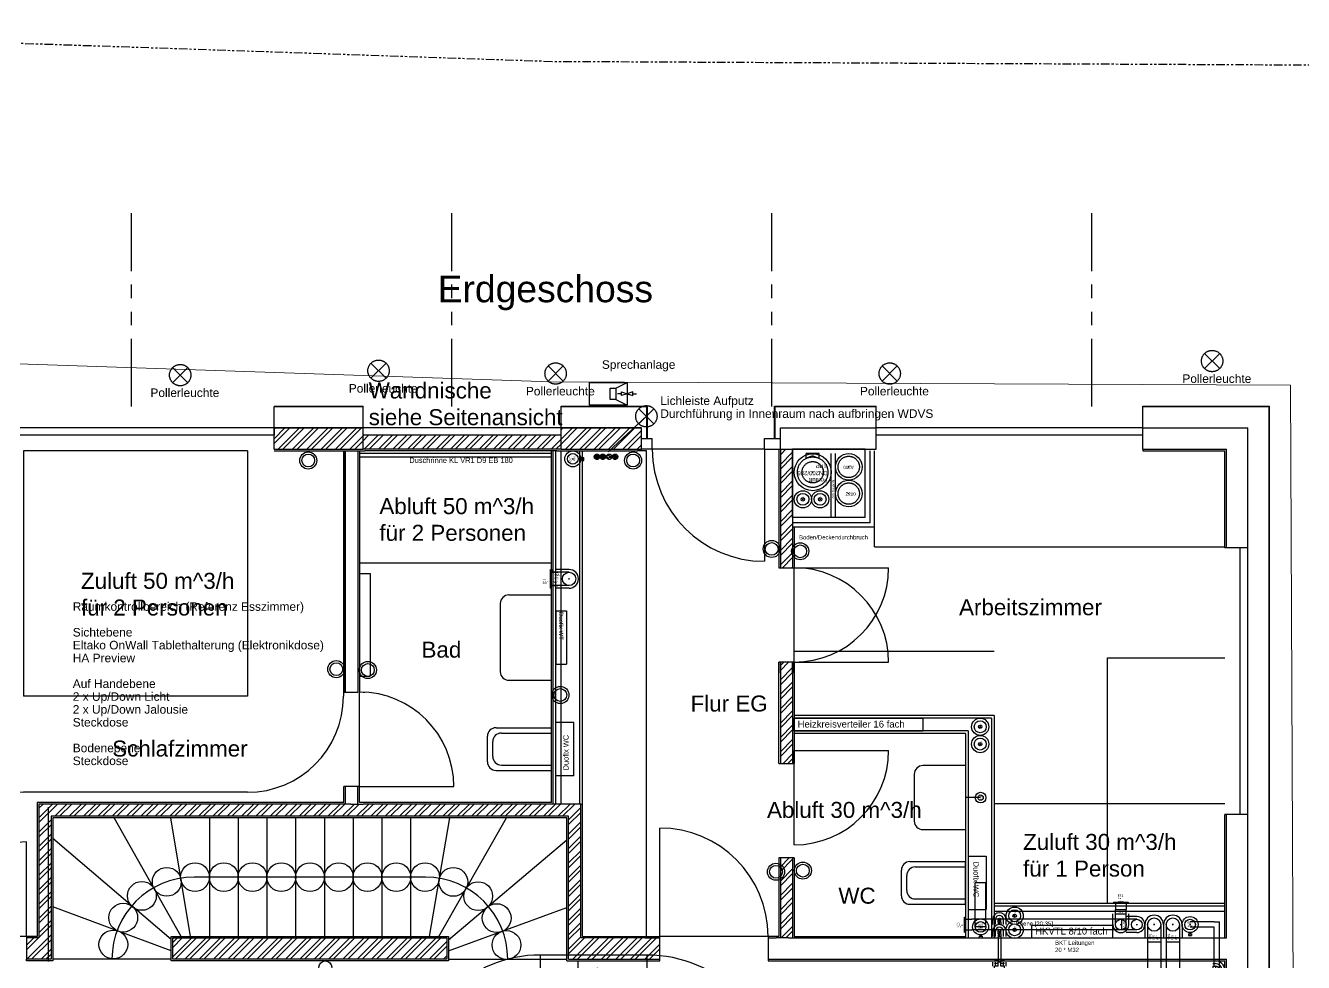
# Model space of a CAD drawing. Extents: x -4429 to 7335, y -4096 to 7109.
# Drawn here: x 155 to 1353, y 450 to 1328 of the extents above; entities that cross this region are included whole.
import ezdxf

# ---------------------------------------------------------------- set-up
doc = ezdxf.new("R2010")
doc.units = 0
doc.header["$LTSCALE"] = 2
for name, pattern in [('_Grundgrenze_', [9, 4, -1, 1, -1, 1, -1]), ('CENTER', [50.8, 31.75, -6.35, 6.35, -6.35]), ('CENTERX2', [101.6, 63.5, -12.7, 12.7, -12.7]), ('PHANTOM', [63.5, 31.75, -6.35, 6.35, -6.35, 6.35, -6.35])]:
    doc.linetypes.add(name, pattern=pattern)
doc.layers.get('0').update_dxf_attribs({"lineweight": 25})
for name, color, linetype, lineweight, plot in [('A-DETL', 3, 'Continuous', 18, False), ('Information ... Verkehrsweg', 2, 'Continuous', 25, False), ('TGA ... Montageraum', 2, 'Continuous', 25, False)]:
    doc.layers.add(name, color=color, linetype=linetype, lineweight=lineweight, plot=plot)
for name, color, linetype, lineweight in [('Hilfslinien', 7, 'Continuous', 25), ('Information', 7, 'Continuous', 25), ('Information ... Bauteil-Längen ... Innenwandlänge', 2, 'Continuous', 25), ('Information ... Fragen', 1, 'Continuous', 25), ('Konstruktionslinien', 4, 'Continuous', 25), ('Rohbau ... Fassdendämmung', 6, 'Continuous', 25), ('Rohbau ... Holhwand ... Hohlwand-Dämmung', 6, 'Continuous', 25), ('TGA ... Dämmung', 6, 'Continuous', 25), ('TGA ... Elektroinstallation', 30, 'PHANTOM', 25), ('TGA ... Elektroinstallation ... Beschreibung', 30, 'Continuous', 25), ('TGA ... Elektroinstallation ... Geräte', 30, 'Continuous', 25), ('TGA ... Elektroinstallation ... Kabel', 30, 'Continuous', 25), ('TGA ... Frischwasser', 5, 'Continuous', 25), ('TGA ... Frischwasser ... Frischwasser kalt', 5, 'Continuous', 25), ('TGA ... Heizung', 7, 'Continuous', 25), ('TGA ... Heizung ... Betonkernaktivierung', 7, 'Continuous', 25), ('TGA ... KWL ... Abluft', 1, 'CENTERX2', 25), ('TGA ... Sanitärobjekte', 4, 'Continuous', 25)]:
    doc.layers.add(name, color=color, linetype=linetype, lineweight=lineweight)
for name, color, linetype, lineweight, true_color in [('Information ... Raumbezeichnung', 20, 'Continuous', 25, 0xff5500), ('Möbilierung ... Möbel', 16, 'Continuous', 25, 0x800000), ('Möbilierung ... Türen', 16, 'Continuous', 25, 0x800000), ('Rohbau ... Außenputz', 200, 'Continuous', 25, 0xaa00ff), ('Rohbau ... Durchbrüche', 6, 'Continuous', 25, 0xf12bff), ('Rohbau ... Fenster', 151, 'Continuous', 25, 0x41c3ff), ('Rohbau ... Holhwand', 136, 'Continuous', 25, 0x008080), ('Rohbau ... Innenputz', 216, 'Continuous', 25, 0x800080), ('Rohbau ... Mauerwerk', 12, 'Continuous', 25, 0xc40000), ('Rohbau ... Treppe', 56, 'Continuous', 25, 0x808000), ('TGA ... Abwasser', 206, 'Continuous', 25, 0x55007f), ('TGA ... KWL', 160, 'Continuous', 25, 0x0055ff), ('TGA ... KWL ... Zuluft', 160, 'CENTER', 25, 0x0055ff)]:
    doc.layers.add(name, color=color, linetype=linetype, lineweight=lineweight, true_color=true_color)
doc.styles.add('textstyle3', font='')
doc.styles.get('textstyle3').set_extended_font_data('Liberation Sans')

# ---------------------------------------------------------------- blocks, each defined once
blk = doc.blocks.new('WC-Schüssel')
for p, q in [((-60, -12), (-60, 12)), ((-52, 20), (0, 20)), ((-47, 15), (0, 15)), ((0, -20), (0, 20)), ((-55, -7), (-55, 7)), ((-52, -20), (0, -20)), ((-47, -15), (0, -15))]:
    blk.add_line(p, q)
for centre, start, end in [((-52, 12), 90, 180), ((-47, 7), 90, 180), ((-47, -7), 180, 270), ((-52, -12), 180, 270)]:
    blk.add_arc(centre, 8, start, end)
blk = doc.blocks.new('Waschbecken 60x48')
for p, q in [((40, 30), (0, 30)), ((0, -30), (0, 30)), ((48, -22), (48, 22)), ((0, -30), (40, -30))]:
    blk.add_line(p, q)
for centre, start, end in [((40, 22), 0, 90), ((40, -22), 270, 0)]:
    blk.add_arc(centre, 8, start, end)
blk = doc.blocks.new('Doppelbett')
at = {"layer": 'Information ... Verkehrsweg'}
for p, q in [((-195, 0), (-195, -230)), ((195, 0), (195, -230)), ((105, -320), (-105, -320))]:
    blk.add_line(p, q, dxfattribs=at)
for centre, start, end in [((-105, -230), 180, 270), ((105, -230), 270, 0)]:
    blk.add_arc(centre, 90, start, end, dxfattribs=at)
at = {"layer": 'Möbilierung ... Möbel'}
for p, q in [((-105, 0), (-105, -230)), ((105, 0), (-105, 0)), ((105, 0), (105, -230)), ((105, -230), (-105, -230))]:
    blk.add_line(p, q, dxfattribs=at)
blk = doc.blocks.new('Tisch')
at = {"layer": 'Information ... Verkehrsweg'}
for p, q in [((0, 220), (0, 340)), ((100, 340), (0, 340)), ((100, 220), (100, 340)), ((-120, 220), (0, 220)), ((-120, 220), (-120, 0)), ((100, 220), (220, 220)), ((220, 0), (220, 220)), ((-120, 0), (0, 0)), ((0, -120), (0, 0)), ((100, 0), (220, 0)), ((100, -120), (100, 0)), ((0, -120), (100, -120))]:
    blk.add_line(p, q, dxfattribs=at)
for centre, start, end in [((0, 220), 90, 180), ((100, 220), 0, 90), ((0, 0), 180, 270), ((100, 0), 270, 0)]:
    blk.add_arc(centre, 120, start, end, dxfattribs=at)
at = {"layer": 'Möbilierung ... Möbel'}
for p, q in [((0, 220), (100, 220)), ((0, 0), (0, 220)), ((100, 220), (100, 0)), ((100, 0), (0, 0))]:
    blk.add_line(p, q, dxfattribs=at)
blk = doc.blocks.new('Grundstücksgrenzen')
at = {"layer": 'A-DETL', "linetype": '_Grundgrenze_', "lineweight": 25}
for p, q in [((1979.6, 2394.6), (991.1, 2331.9)), ((991.1, 2331.9), (0, 2298.2))]:
    blk.add_line(p, q, dxfattribs=at)
at = {"layer": 'A-DETL'}
for p, q in [((1702.1, 2076.4), (1010.1, 2032.5)), ((1702.1, 2076.4), (1804.1, 680)), ((1001.3, 2032), (300, 2008.2)), ((1001.3, 2032), (1010.1, 2032.5))]:
    blk.add_line(p, q, dxfattribs=at)
blk = doc.blocks.new('Wendeltreppe final')
at = {"layer": 'Rohbau ... Treppe'}
for p, q in [((-12.1, 21.5), (-74.8, 132.5)), ((-3.5, 21.5), (-21.8, 132.5)), ((14.4, 132.5), (14.4, 21.5)), ((41.3, 132.5), (41.3, 21.5)), ((68.3, 132.5), (68.3, 21.5)), ((95.2, 132.5), (95.2, 21.5)), ((122.2, 132.5), (122.2, 21.5)), ((149.1, 132.5), (149.1, 21.5)), ((176.1, 132.5), (176.1, 21.5)), ((203, 132.5), (203, 21.5)), ((220.7, 21.5), (239.6, 132.5)), ((229.3, 21.5), (292.8, 132.5)), ((-21.5, 18.4), (-132.5, 113.1)), ((238.5, 18.1), (349.5, 111.8)), ((217, 77), (0, 77)), ((-21.5, 8), (-132.5, 49.3)), ((238.5, 7.9), (349.5, 48.4)), ((-21.5, 0), (-132.5, 0)), ((238.5, 0), (349.5, 0))]:
    blk.add_line(p, q, dxfattribs=at)
for centre in [(-25.6, 72.6), (0.9, 77), (27.9, 77), (54.8, 77), (81.8, 77), (108.7, 77), (135.7, 77), (162.6, 77), (189.6, 77), (216.5, 77), (243, 72.5), (-48.9, 59.4), (266.3, 59.2), (-66.4, 39), (283.6, 38.6), (-75.7, 13.9), (292.8, 13.4)]:
    blk.add_circle(centre, 13.5, dxfattribs=at)
for centre, start, end in [((0, 0), 90, 180), ((217, 0), 0, 90)]:
    blk.add_arc(centre, 77, start, end, dxfattribs=at)
blk = doc.blocks.new('Schmutzwasser DN100')
at = {"layer": 'Konstruktionslinien'}
for p, q in [((-0.5, 0), (0.5, 0)), ((0, -0.5), (0, 0.5))]:
    blk.add_line(p, q, dxfattribs=at)
at = {"layer": 'TGA ... Abwasser'}
blk.add_circle((0, 0), 5, dxfattribs=at)
at = {"layer": 'TGA ... Montageraum'}
for p, q in [((1.4, 10.3), (-1.4, 10.3)), ((-1.4, 8.5), (-1.4, 10.3)), ((1.4, 8.5), (-1.4, 8.5)), ((-0.5, 7.5), (-0.5, 8.5)), ((0.5, 8.5), (-0.5, 8.5)), ((0.5, 7.5), (-0.5, 7.5)), ((0.5, 7.5), (0.5, 8.5)), ((1.4, 8.5), (1.4, 10.3))]:
    blk.add_line(p, q, dxfattribs=at)
blk.add_circle((0, 0), 7.5, dxfattribs=at)
at = {"layer": 'TGA ... Abwasser', "insert": (-2.3, 2.4), "char_height": 5, "attachment_point": 1, "style": 'textstyle3'}
blk.add_mtext('\\H2;SW\\P100', dxfattribs=at)
blk = doc.blocks.new('KWL-Fortluft')
at = {"layer": 'Konstruktionslinien'}
for p, q in [((-0.5, 17.5), (0.5, 17.5)), ((0, 18), (0, 17))]:
    blk.add_line(p, q, dxfattribs=at)
at = {"layer": 'TGA ... KWL ... Abluft'}
for p, q in [((-0.8, 2.5), (-6, 4.3)), ((-6, 4.3), (-6, 0)), ((-6, 0), (6, 0)), ((-0.8, 2.5), (0.8, 2.5)), ((0.8, 2.5), (6, 4.3)), ((6, 4.3), (6, 0))]:
    blk.add_line(p, q, dxfattribs=at)
for radius in [14.3, 10]:
    blk.add_circle((0, 17.5), radius, dxfattribs=at)
at = {"layer": 'TGA ... Montageraum'}
blk.add_circle((0, 17.5), 17.3, dxfattribs=at)
at = {"layer": 'TGA ... KWL ... Abluft', "insert": (-14, 27), "char_height": 7.5, "attachment_point": 1, "style": 'textstyle3'}
blk.add_mtext('\\H4;Fortluft\\PDN200/286\\PEPP', dxfattribs=at)
blk = doc.blocks.new('Duofix WC Element')
at = {"layer": 'TGA ... Sanitärobjekte'}
for p, q in [((-25, 17), (25, 17)), ((-25, 0), (-25, 17)), ((25, 0), (25, 17)), ((-25, 0), (25, 0))]:
    blk.add_line(p, q, dxfattribs=at)
at = {"layer": 'TGA ... Sanitärobjekte', "insert": (-20, 10), "char_height": 7.5, "attachment_point": 1, "style": 'textstyle3'}
blk.add_mtext('\\H5;Duofix WC', dxfattribs=at)
blk = doc.blocks.new('Tür-88.5')
at = {"layer": 'Möbilierung ... Türen'}
for p, q in [((10, 0), (98.5, 0)), ((10, 0), (10, -88.5)), ((98.5, 0), (98.5, -88.5))]:
    blk.add_line(p, q, dxfattribs=at)
for centre, start, end in [((10, 0), 270, 0), ((98.5, 0), 180, 270)]:
    blk.add_arc(centre, 88.5, start, end, dxfattribs=at)
at = {"layer": 'Rohbau ... Innenputz'}
for p, q in [((0, 14.5), (10, 14.5)), ((10, 13), (10, 14.5)), ((108.5, 14.5), (98.5, 14.5)), ((98.5, 14.5), (98.5, 13)), ((0, 0), (10, 0)), ((10, 0), (10, 1.5)), ((98.5, 1.5), (98.5, 0)), ((108.5, 0), (98.5, 0))]:
    blk.add_line(p, q, dxfattribs=at)
at = {"layer": 'Rohbau ... Mauerwerk'}
for p, q in [((0, 13), (10, 13)), ((10, 1.5), (10, 13)), ((98.5, 13), (98.5, 1.5)), ((108.5, 13), (98.5, 13)), ((0, 1.5), (10, 1.5)), ((108.5, 1.5), (98.5, 1.5))]:
    blk.add_line(p, q, dxfattribs=at)
blk = doc.blocks.new('Duofix Waschtisch Element')
at = {"layer": 'TGA ... Sanitärobjekte'}
for p, q in [((-25, 10), (25, 10)), ((-25, 0), (-25, 10)), ((-25, 0), (25, 0)), ((25, 0), (25, 10))]:
    blk.add_line(p, q, dxfattribs=at)
at = {"layer": 'TGA ... Sanitärobjekte', "insert": (-24, 7), "char_height": 7.5, "attachment_point": 1, "style": 'textstyle3'}
blk.add_mtext('\\H4;Duofix WT', dxfattribs=at)
blk = doc.blocks.new('Waschbecken 80x48')
for p, q in [((-48, 72), (-48, 8)), ((-40, 80), (0, 80)), ((0, 0), (0, 80)), ((-40, 0), (0, 0))]:
    blk.add_line(p, q)
for centre, start, end in [((-40, 72), 90, 180), ((-40, 8), 180, 270)]:
    blk.add_arc(centre, 8, start, end)
blk = doc.blocks.new('Heizung - Verteiler 16 fach')
at = {"layer": 'TGA ... Heizung'}
for p, q in [((0, 12), (121, 12)), ((0, 0), (0, 12)), ((121, 0), (121, 12)), ((0, 0), (121, 0))]:
    blk.add_line(p, q, dxfattribs=at)
at = {"layer": 'TGA ... Heizung', "insert": (3.2, 9.6), "char_height": 12, "attachment_point": 1, "style": 'textstyle3'}
blk.add_mtext('\\H6.4;Heizkreisverteiler 16 fach', dxfattribs=at)
blk = doc.blocks.new('KWL-Tellerventil 100')
at = {"layer": 'TGA ... KWL'}
for p, q in [((-1, 0), (-1, 14)), ((-1, 14), (0, 14)), ((0, 14), (0, 12)), ((0, 12), (6, 12)), ((0, 2), (0, 12)), ((-1, 0), (0, 0)), ((0, 2), (6, 2)), ((0, 0), (0, 2))]:
    blk.add_line(p, q, dxfattribs=at)
blk.add_arc((8.7, 7), 10, 150, 210, dxfattribs=at)
at = {"layer": 'TGA ... KWL', "insert": (-8.4, 8.8), "char_height": 1, "attachment_point": 1, "style": 'textstyle3'}
blk.add_mtext('KWL\\PDurchlass\\PDN100', dxfattribs=at)
blk = doc.blocks.new('Frischwasser-Bogen 90 Projektion')
at = {"layer": 'Konstruktionslinien'}
for p in [(0, 6.2), (4.9, 6.2)]:
    blk.add_line(p, (2.3, 6.2), dxfattribs=at)
at = {"layer": 'TGA ... Dämmung'}
for p, q in [((0, 10), (4.9, 10)), ((0, 2.5), (4.9, 2.5))]:
    blk.add_line(p, q, dxfattribs=at)
blk.add_arc((4.9, 6.2), 3.75, 270, 90, dxfattribs=at)
at = {"layer": 'TGA ... Frischwasser'}
for p, q in [((0, 5), (0, 7.5)), ((2.3, 7.5), (0, 7.5)), ((2.3, 5), (0, 5)), ((2.3, 7.5), (4.9, 7.5)), ((2.3, 5), (2.3, 7.5)), ((2.3, 5), (4.9, 5))]:
    blk.add_line(p, q, dxfattribs=at)
blk.add_circle((4.9, 6.2), 1.25, dxfattribs=at)
at = {"layer": 'TGA ... Montageraum'}
for p, q in [((0, 12.5), (4.9, 12.5)), ((0, 0), (4.9, 0))]:
    blk.add_line(p, q, dxfattribs=at)
blk.add_arc((4.9, 6.2), 6.25, 270, 90, dxfattribs=at)
at = {"layer": 'TGA ... Frischwasser', "insert": (6.5, 6.9), "char_height": 2, "attachment_point": 1, "style": 'textstyle3'}
blk.add_mtext('\\H0.6;FW\\P90%%d', dxfattribs=at)
blk = doc.blocks.new('KWL-Bogen-90-100-Projektion')
at = {"layer": 'Konstruktionslinien'}
for p, q in [((13.5, 5), (14.5, 5)), ((14, 4.5), (14, 5.5))]:
    blk.add_line(p, q, dxfattribs=at)
at = {"layer": 'TGA ... KWL'}
for p, q in [((0, 0), (0, 10)), ((4, 10), (0, 10)), ((4, 0), (0, 0)), ((4, 0), (4, 10)), ((14, 10), (4, 10)), ((14, 0), (4, 0))]:
    blk.add_line(p, q, dxfattribs=at)
blk.add_circle((14, 5), 5, dxfattribs=at)
at = {"layer": 'TGA ... Montageraum'}
for p, q in [((14, 12.5), (4, 12.5)), ((14, -2.5), (4, -2.5))]:
    blk.add_line(p, q, dxfattribs=at)
blk.add_arc((14, 5), 7.5, 270, 90, dxfattribs=at)
at = {"layer": 'TGA ... KWL', "insert": (1, 7), "char_height": 1, "attachment_point": 1, "style": 'textstyle3'}
blk.add_mtext('KWL\\P100\\P90%%d', dxfattribs=at)
blk = doc.blocks.new('Frischwasser-T-Stück')
at = {"layer": 'TGA ... Dämmung'}
for p, q in [((-2.6, 9.4), (-2.6, 0)), ((2.4, 8.5), (6.1, 8.5)), ((2.4, 1), (6.1, 1)), ((4.8, 0), (4.8, 3.5)), ((4.8, 6), (4.8, 9.4))]:
    blk.add_line(p, q, dxfattribs=at)
at = {"layer": 'TGA ... Frischwasser'}
for p, q in [((-0.1, 9.4), (2.4, 9.4)), ((-0.1, 9.4), (-0.1, 0)), ((-0.1, 0), (2.4, 0)), ((2.4, 6), (2.4, 9.4)), ((2.4, 6), (6.1, 6)), ((2.4, 0), (2.4, 3.5)), ((2.4, 3.5), (6.1, 3.5)), ((6.1, 3.5), (6.1, 6))]:
    blk.add_line(p, q, dxfattribs=at)
at = {"layer": 'TGA ... Montageraum'}
for p, q in [((-5.2, 9.4), (-5.2, 0)), ((2.4, 11), (6.1, 11)), ((7.3, 0), (7.3, 3.5)), ((7.3, 6), (7.3, 9.4)), ((2.4, -1.5), (6.1, -1.5))]:
    blk.add_line(p, q, dxfattribs=at)
blk = doc.blocks.new('Frischwasser-Bogen 90')
at = {"layer": 'TGA ... Dämmung'}
for p, q in [((-2.5, 0), (-2.5, 2.5)), ((3.7, 8.8), (6.2, 8.8)), ((3.7, 1.3), (6.2, 1.3)), ((5, 0), (5, 2.5))]:
    blk.add_line(p, q, dxfattribs=at)
blk.add_arc((3.8, 2.5), 6.29, 90.7558, 180.7558, dxfattribs=at)
at = {"layer": 'TGA ... Frischwasser'}
for p, q in [((0, 0), (0, 2.5)), ((0, 2.5), (2.5, 2.5)), ((0, 0), (2.5, 0)), ((2.5, 0), (2.5, 2.5)), ((3.7, 6.3), (6.2, 6.3)), ((3.7, 3.8), (3.7, 6.3)), ((3.7, 3.8), (6.2, 3.8)), ((6.2, 6.3), (6.2, 3.8))]:
    blk.add_line(p, q, dxfattribs=at)
for radius, start, end in [(3.79, 90.7558, 180.7558), (1.3, 91.9981, 181.9981)]:
    blk.add_arc((3.8, 2.5), radius, start, end, dxfattribs=at)
at = {"layer": 'TGA ... Montageraum'}
for p, q in [((-5, 0), (-5, 2.5)), ((3.7, 11.3), (6.2, 11.3)), ((7.5, 0), (7.5, 2.5)), ((3.7, -1.2), (6.2, -1.2))]:
    blk.add_line(p, q, dxfattribs=at)
blk.add_arc((3.8, 2.5), 8.79, 90.7558, 180.7558, dxfattribs=at)
blk = doc.blocks.new('KWL-Bogen-90-125-Projektion')
at = {"layer": 'Konstruktionslinien'}
for p, q in [((16, 6.25), (17, 6.25)), ((16.5, 5.75), (16.5, 6.75))]:
    blk.add_line(p, q, dxfattribs=at)
at = {"layer": 'TGA ... KWL'}
for p, q in [((0, 0), (0, 12.5)), ((4, 12.5), (0, 12.5)), ((4, 0), (4, 12.5)), ((16.5, 12.5), (4, 12.5)), ((4, 0), (0, 0)), ((16.5, 0), (4, 0))]:
    blk.add_line(p, q, dxfattribs=at)
blk.add_circle((16.5, 6.25), 6.25, dxfattribs=at)
at = {"layer": 'TGA ... Montageraum'}
for p, q in [((16.5, 15), (4, 15)), ((16.5, -2.5), (4, -2.5))]:
    blk.add_line(p, q, dxfattribs=at)
blk.add_arc((16.5, 6.25), 8.75, 270, 90, dxfattribs=at)
at = {"layer": 'TGA ... KWL', "insert": (2, 11), "char_height": 2, "attachment_point": 1, "style": 'textstyle3'}
blk.add_mtext('KWL\\P125\\P90%%d', dxfattribs=at)
blk = doc.blocks.new('KWL-Tellerventil 125')
at = {"layer": 'TGA ... KWL'}
for p, q in [((-1, 0), (-1, 17.5)), ((-1, 17.5), (0, 17.5)), ((0, 17.5), (0, 15)), ((0, 15), (6, 15)), ((0, 2.5), (0, 15)), ((-1, 0), (0, 0)), ((0, 2.5), (6, 2.5)), ((0, 0), (0, 2.5))]:
    blk.add_line(p, q, dxfattribs=at)
blk.add_ellipse((8.7, 8.8), major_axis=(0, 12.5), ratio=0.8, start_param=1.047198, end_param=2.094395, dxfattribs=at)
at = {"layer": 'TGA ... KWL', "insert": (-8.4, 8.8), "char_height": 1, "attachment_point": 1, "style": 'textstyle3'}
blk.add_mtext('KWL\\PDurchlass\\PDN100', dxfattribs=at)
blk = doc.blocks.new('Heizung - Verteiler 10 fach')
at = {"layer": 'TGA ... Heizung'}
for p, q in [((0, 12), (76, 12)), ((0, 0), (0, 12)), ((76, 0), (76, 12)), ((0, 0), (76, 0))]:
    blk.add_line(p, q, dxfattribs=at)
at = {"layer": 'TGA ... Heizung', "insert": (3.2, 9.6), "char_height": 12, "attachment_point": 1, "style": 'textstyle3'}
blk.add_mtext('\\H6.4;HKVTL 8/10 fach', dxfattribs=at)
blk = doc.blocks.new('Heizung - Rücklauf')
at = {"layer": 'Konstruktionslinien'}
for p, q in [((-0.5, 0), (0.5, 0)), ((0, -0.5), (0, 0.5))]:
    blk.add_line(p, q, dxfattribs=at)
at = {"layer": 'TGA ... Dämmung'}
blk.add_circle((0, 0), 5.6, dxfattribs=at)
at = {"layer": 'TGA ... Heizung'}
blk.add_circle((0, 0), 1.6, dxfattribs=at)
at = {"layer": 'TGA ... Montageraum'}
blk.add_circle((0, 0), 8.1, dxfattribs=at)
at = {"layer": 'TGA ... Heizung', "insert": (-0.4, 3.2), "char_height": 2, "attachment_point": 1, "style": 'textstyle3'}
blk.add_mtext('\\H1.067;RL', dxfattribs=at)
blk = doc.blocks.new('Heizung - Vorlauf')
at = {"layer": 'Konstruktionslinien'}
for p, q in [((-0.5, 0), (0.5, 0)), ((0, -0.5), (0, 0.5))]:
    blk.add_line(p, q, dxfattribs=at)
at = {"layer": 'TGA ... Dämmung'}
blk.add_circle((0, 0), 5.6, dxfattribs=at)
at = {"layer": 'TGA ... Heizung'}
blk.add_circle((0, 0), 1.6, dxfattribs=at)
at = {"layer": 'TGA ... Montageraum'}
blk.add_circle((0, 0), 8.1, dxfattribs=at)
at = {"layer": 'TGA ... Heizung', "insert": (-0.4, 3.2), "char_height": 2, "attachment_point": 1, "style": 'textstyle3'}
blk.add_mtext('\\H1.06667;VL', dxfattribs=at)
blk = doc.blocks.new('KWL-Abluft 200')
at = {"layer": 'Konstruktionslinien'}
for p, q in [((-0.5, 0), (0.5, 0)), ((0, 0.5), (0, -0.5))]:
    blk.add_line(p, q, dxfattribs=at)
at = {"layer": 'TGA ... KWL ... Abluft'}
blk.add_circle((0, 0), 10, dxfattribs=at)
at = {"layer": 'TGA ... Montageraum'}
blk.add_circle((0, 0), 12.5, dxfattribs=at)
at = {"layer": 'TGA ... KWL ... Abluft', "insert": (-4.7, 2), "char_height": 5, "attachment_point": 1, "style": 'textstyle3'}
blk.add_mtext('\\H3;A200', dxfattribs=at)
blk = doc.blocks.new('KWL-Zuluft-200')
at = {"layer": 'Konstruktionslinien'}
for p, q in [((-0.5, 0), (0.5, 0)), ((0, -0.5), (0, 0.5))]:
    blk.add_line(p, q, dxfattribs=at)
at = {"layer": 'TGA ... KWL ... Zuluft'}
blk.add_circle((0, 0), 10, dxfattribs=at)
at = {"layer": 'TGA ... Montageraum'}
blk.add_circle((0, 0), 12.5, dxfattribs=at)
at = {"layer": 'TGA ... KWL ... Zuluft', "insert": (-3, 1), "char_height": 5, "attachment_point": 1, "style": 'textstyle3'}
blk.add_mtext('\\H3;Z200', dxfattribs=at)
blk = doc.blocks.new('Schmutzwasser DN50')
at = {"layer": 'TGA ... Abwasser'}
blk.add_circle((0, 0), 2.5, dxfattribs=at)
at = {"layer": 'TGA ... Montageraum'}
blk.add_circle((0, 0), 5, dxfattribs=at)
at = {"layer": 'TGA ... Abwasser', "insert": (-1.5, 1.9), "char_height": 5, "attachment_point": 1, "style": 'textstyle3'}
blk.add_mtext('\\H1.5;SW\\P50', dxfattribs=at)
blk = doc.blocks.new('EL-Steckdose-1fach')
at = {"layer": 'TGA ... Elektroinstallation ... Geräte', "flags": 128}
for points in [[(10.6, -14.2), (10.6, -3.5)], [(3.5, -14.2), (17.7, -14.2)], [(14.2, -17.7), (24.8, -14.2)]]:
    blk.add_lwpolyline(points, dxfattribs=at)
blk.add_lwpolyline([(3.5, -21.4, -1.015053), (17.7, -21.4)], format="xyb", dxfattribs=at)
at = {"layer": 'TGA ... Elektroinstallation ... Geräte', "insert": (25.5, -10.1), "char_height": 8, "attachment_point": 1, "line_spacing_factor": 0.903614, "style": 'textstyle3'}
blk.add_mtext('1', dxfattribs=at)
blk = doc.blocks.new('EL-Licht')
at = {"layer": 'TGA ... Elektroinstallation'}
for p, q in [((7.1, -7.1), (-7.1, 7.1)), ((-7.1, -7.1), (7.1, 7.1))]:
    blk.add_line(p, q, dxfattribs=at)
blk.add_circle((0, 0), 10, dxfattribs=at)
blk = doc.blocks.new('EL-Sprechanlage')
at = {"layer": 'TGA ... Elektroinstallation ... Geräte'}
for p, q in [((0, 21.3), (35.2, 21.3)), ((0, 0), (0, 21.3)), ((19.4, 15.9), (24.6, 15.9)), ((19.4, 5.3), (19.4, 15.9)), ((24.6, 15.9), (24.6, 5.3)), ((35.2, 21.3), (35.2, 0)), ((35.2, 0), (0, 0)), ((24.6, 5.3), (19.4, 5.3))]:
    blk.add_line(p, q, dxfattribs=at)
at = {"layer": 'TGA ... Elektroinstallation ... Geräte', "flags": 128}
for points in [[(24.6, 15.9), (35.2, 21.3)], [(29.9, 12.4), (35.2, 10.6), (29.9, 8.9), (29.9, 12.4)], [(40.5, 12.4), (35.2, 10.6), (40.5, 8.9), (40.5, 12.4)], [(24.6, 5.3), (35.2, 0)], [(29.9, 10.6), (26.4, 10.6)], [(40.5, 10.6), (44, 10.6)]]:
    blk.add_lwpolyline(points, dxfattribs=at)
blk = doc.blocks.new('EL-Taster')
at = {"layer": 'TGA ... Elektroinstallation ... Geräte'}
for radius in [8, 6]:
    blk.add_circle((0, 0), radius, dxfattribs=at)
blk = doc.blocks.new('EL-Licht-Poller')
at = {"layer": 'TGA ... Elektroinstallation ... Geräte'}
blk.add_blockref('EL-Licht', (0, 0), dxfattribs=at)
at = {"layer": 'TGA ... Elektroinstallation ... Beschreibung', "insert": (-27.9, -12.5), "char_height": 8, "attachment_point": 1, "line_spacing_factor": 0.903614, "style": 'textstyle3'}
blk.add_mtext('Pollerleuchte', dxfattribs=at)

msp = doc.modelspace()

# ---------------------------------------------------------------- hatches: boundary and pattern name
at = {"layer": 'Rohbau ... Mauerwerk', "transparency": 33554687}
h = msp.add_hatch(dxfattribs=at)
h.set_pattern_fill('ANSI32', color=256, style=0, pattern_type=0)
h.paths.add_polyline_path([(388, 930.5), (388, 950.5), (471.5, 950.5), (471.5, 930.5), (460, 930.5)], flags=0)
h = msp.add_hatch(dxfattribs=at)
h.set_pattern_fill('ANSI32', color=256, style=0, pattern_type=0)
h.paths.add_polyline_path([(657, 930.5), (657, 950.5), (732.5, 950.5), (732.5, 930.5)], flags=0)
h = msp.add_hatch(dxfattribs=at)
h.set_pattern_fill('ANSI32', color=256, style=0, pattern_type=0)
h.paths.add_polyline_path([(657, 930.5), (471.5, 930.5), (471.5, 943.6), (657, 943.6)], flags=0)
h = msp.add_hatch(dxfattribs=at)
h.set_pattern_fill('ANSI32', color=256, style=0, pattern_type=0)
h.paths.add_polyline_path([(874, 930.5), (862.5, 930.5), (862.5, 819.5), (874, 819.5)], flags=0)
h = msp.add_hatch(dxfattribs=at)
h.set_pattern_fill('ANSI32', color=256, style=0, pattern_type=0)
h.paths.add_polyline_path([(862.5, 636), (874, 636), (874, 731), (862.5, 731)], flags=0)
h = msp.add_hatch(dxfattribs=at)
h.set_pattern_fill('ANSI32', color=256, style=0, pattern_type=0)
h.paths.add_polyline_path([(749.5, 452.5), (749.5, 472.5), (735.5, 472.5), (675.5, 472.5), (675.5, 598), (471.5, 598), (460, 598), (167.5, 598), (167.5, 472.5), (156, 472.5), (156, 452.5), (179, 452.5), (179, 586.5), (664, 586.5), (664, 452.5), (675.5, 452.5)], flags=0)
h = msp.add_hatch(dxfattribs=at)
h.set_pattern_fill('ANSI32', color=256, style=0, pattern_type=0)
h.paths.add_polyline_path([(874, 547.5), (862.5, 547.5), (862.5, 472.5), (874, 472.5)], flags=0)
h = msp.add_hatch(dxfattribs=at)
h.set_pattern_fill('ANSI32', color=256, style=0, pattern_type=0)
h.paths.add_polyline_path([(550, 472.5), (550, 452.5), (293, 452.5), (293, 472.5)], flags=0)

# ---------------------------------------------------------------- linework, layer by layer
at = {"layer": 'Information ... Bauteil-Längen ... Innenwandlänge'}
msp.add_line((176.2, 595), (176.2, 450.5), dxfattribs=at)
at = {"layer": 'Möbilierung ... Möbel'}
for p, q in [((737, 929), (728.5, 929)), ((737, 474), (737, 929)), ((950.8, 839), (950.8, 857.5)), ((950.8, 839), (1279, 839)), ((468, 814), (478, 814)), ((478, 814), (478, 718)), ((1063, 741), (875.5, 741)), ((1169, 505), (1169, 735)), ((1169, 735), (1279, 735)), ((468, 718), (478, 718))]:
    msp.add_line(p, q, dxfattribs=at)
at = {"layer": 'Möbilierung ... Türen'}
for p, q in [((732.5, 940.5), (742.5, 940.5)), ((742.5, 930.5), (742.5, 940.5)), ((847.5, 930.5), (847.5, 940.5)), ((847.5, 940.5), (862.5, 940.5)), ((742.5, 930.5), (732.5, 930.5)), ((847.5, 930.5), (742.5, 930.5)), ((847.5, 930.5), (862.5, 930.5)), ((847.5, 930.5), (847.5, 825.5)), ((468, 614.5), (468, 703)), ((875.5, 559.7), (875.5, 648.2)), ((875.5, 648.2), (964, 648.2)), ((468, 614.5), (556.5, 614.5)), ((749.5, 474), (749.5, 575.5)), ((156, 474), (156, 562.5)), ((156, 474), (67.5, 474)), ((851, 474), (749.5, 474))]:
    msp.add_line(p, q, dxfattribs=at)
for centre, radius, start, end in [((847.5, 930.5), 105, 180, 270), ((468, 614.5), 88.5, 0, 90), ((875.5, 648.2), 88.5, 270, 0), ((749.5, 474), 101.5, 0, 90), ((156, 474), 88.5, 90, 180)]:
    msp.add_arc(centre, radius, start, end, dxfattribs=at)
at = {"layer": 'Rohbau ... Außenputz'}
for p, q in [((388, 971), (471.5, 971)), ((471.5, 970.5), (471.5, 971)), ((657, 971), (738, 971)), ((657, 970.5), (657, 971)), ((738, 940.5), (738, 971)), ((857, 971), (952.2, 971)), ((857, 940.5), (857, 971)), ((952.2, 970.5), (952.2, 971)), ((1202.2, 971), (1321, 971)), ((1202.2, 970.5), (1202.2, 971)), ((1321, -46), (1321, 971))]:
    msp.add_line(p, q, dxfattribs=at)
at = {"layer": 'Rohbau ... Durchbrüche'}
for p, q in [((874, 866.5), (874, 930.5)), ((942, 930.5), (874, 930.5)), ((942, 866.5), (942, 930.5)), ((941.7, 866.5), (875.5, 866.5))]:
    msp.add_line(p, q, dxfattribs=at)
at = {"layer": 'Rohbau ... Fassdendämmung'}
for p, q in [((388, 970.5), (471.5, 970.5)), ((388, 950.5), (388, 970.5)), ((471.5, 950.5), (471.5, 970.5)), ((657, 970.5), (737.5, 970.5)), ((657, 950.5), (657, 970.5)), ((733.5, 970.5), (733.5, 970.5)), ((737.5, 940.5), (737.5, 970.5)), ((857, 950.5), (857, 970.5)), ((857.5, 970.5), (952.2, 970.5)), ((857.5, 940.5), (857.5, 970.5)), ((952.2, 950.5), (952.2, 970.5)), ((1202.2, 970.5), (1320.5, 970.5)), ((1202.2, 950.5), (1202.2, 970.5)), ((1320.5, -45.5), (1320.5, 970.5)), ((471.5, 950.5), (388, 950.5)), ((732.5, 950.5), (657, 950.5)), ((1300.5, 838.2), (1300.5, 950.5)), ((1300.5, -25.5), (1300.5, 838.2))]:
    msp.add_line(p, q, dxfattribs=at)
at = {"layer": 'Rohbau ... Fenster'}
for p, q in [((388, 950.5), (138, 950.5)), ((388, 950.5), (388, 943.6)), ((657, 950.5), (471.5, 950.5)), ((1202.2, 950.5), (952.2, 950.5)), ((388, 943.6), (138, 943.6)), ((657, 943.6), (471.5, 943.6)), ((1202.2, 943.6), (952.2, 943.6)), ((1293.6, 588.2), (1293.6, 838.2)), ((1300.5, 588.2), (1300.5, 838.2))]:
    msp.add_line(p, q, dxfattribs=at)
at = {"layer": 'Rohbau ... Holhwand'}
for p, q in [((649.5, 598), (649.5, 929)), ((652, 598), (652, 929)), ((674.5, 598), (674.5, 929)), ((677, 598), (677, 929)), ((946.8, 861.5), (946.8, 929)), ((950.8, 857.5), (950.8, 929)), ((946.8, 861.5), (874, 861.5)), ((950.8, 857.5), (874, 857.5)), ((1063, 681), (875.5, 681)), ((1060.5, 678.5), (875.5, 678.5)), ((1060.5, 678.5), (1060.5, 472.5)), ((1063, 681), (1063, 472.5)), ((1038.5, 666.5), (875.5, 666.5)), ((1036, 664), (875.5, 664)), ((1036, 664), (1036, 472.5)), ((1038.5, 666.5), (1038.5, 472.5)), ((1063, 505), (1279, 505))]:
    msp.add_line(p, q, dxfattribs=at)
at = {"layer": 'Rohbau ... Holhwand ... Hohlwand-Dämmung'}
for p, q in [((657, 598), (657, 929)), ((941.7, 866.5), (874, 866.5)), ((1063, 502.5), (1279, 502.5)), ((1063, 497.5), (1279, 497.5))]:
    msp.add_line(p, q, dxfattribs=at)
at = {"layer": 'Rohbau ... Innenputz'}
for p, q in [((388, 929), (458.5, 929)), ((453.5, 929), (453.5, 703)), ((458.5, 929), (473, 929)), ((468, 929), (468, 703)), ((653, 929), (473, 929)), ((648, 599.5), (648, 929)), ((653, 929), (728.5, 929)), ((861, 930.5), (861, 819.5)), ((1202.2, 930.5), (1202.2, 929)), ((1202.2, 929), (1279, 929)), ((1279, 838.2), (1279, 929)), ((875.5, 857.5), (875.5, 819.5)), ((1280.5, 838.2), (1279, 838.2)), ((861, 819.5), (862.5, 819.5)), ((874, 819.5), (875.5, 819.5)), ((862.5, 731), (861, 731)), ((861, 636), (861, 731)), ((875.5, 731), (874, 731)), ((875.5, 731), (875.5, 636)), ((453.5, 703), (455, 703)), ((471.5, 703), (473, 703)), ((861, 636), (862.5, 636)), ((874, 636), (875.5, 636)), ((455, 614.5), (453.5, 614.5)), ((453.5, 599.5), (453.5, 614.5)), ((468, 614.5), (466.5, 614.5)), ((468, 599.5), (468, 614.5)), ((166, 599.5), (166, 474)), ((453.5, 599.5), (166, 599.5)), ((648, 599.5), (468, 599.5)), ((675.5, 598), (677, 598)), ((677, 474), (677, 598)), ((1279, 472.5), (1279, 588.2)), ((1280.5, 588.2), (1279, 588.2)), ((180.5, 585), (180.5, 451)), ((662.5, 585), (180.5, 585)), ((662.5, 451), (662.5, 585)), ((861, 547.5), (861, 474)), ((862.5, 547.5), (861, 547.5)), ((875.5, 547.5), (874, 547.5)), ((875.5, 547.5), (875.5, 474)), ((166, 474), (156, 474)), ((156, 474), (156, 472.5)), ((291.5, 474), (551.5, 474)), ((291.5, 451), (291.5, 474)), ((551.5, 474), (551.5, 451)), ((677, 474), (749.5, 474)), ((749.5, 472.5), (749.5, 474)), ((861, 474), (851, 474)), ((851, 474), (851, 472.5)), ((875.5, 474), (1036, 474)), ((156, 451), (156, 452.5)), ((180.5, 451), (156, 451)), ((551.5, 451), (291.5, 451)), ((662.5, 451), (749.5, 451)), ((749.5, 451), (749.5, 452.5)), ((851, 452.5), (851, 451)), ((851, 451), (1279, 451)), ((1279, 0), (1279, 451))]:
    msp.add_line(p, q, dxfattribs=at)
at = {"layer": 'Rohbau ... Mauerwerk'}
for p, q in [((388, 950.5), (471.5, 950.5)), ((388, 930.5), (388, 950.5)), ((471.5, 943.6), (471.5, 950.5)), ((657, 950.5), (732.5, 950.5)), ((657, 943.6), (657, 950.5)), ((732.5, 930.5), (732.5, 950.5)), ((862.5, 950.5), (952.2, 950.5)), ((862.5, 930.5), (862.5, 950.5)), ((952.2, 930.5), (952.2, 950.5)), ((1202.2, 950.5), (1300.5, 950.5)), ((1202.2, 930.5), (1202.2, 950.5)), ((1300.5, 588.2), (1300.5, 950.5)), ((471.5, 930.5), (471.5, 943.6)), ((657, 930.5), (657, 943.6)), ((388, 930.5), (460, 930.5)), ((455, 703), (455, 929)), ((460, 930.5), (471.5, 930.5)), ((466.5, 929), (466.5, 703)), ((657, 930.5), (471.5, 930.5)), ((657, 930.5), (732.5, 930.5)), ((862.5, 930.5), (862.5, 819.5)), ((862.5, 930.5), (874, 930.5)), ((874, 930.5), (874, 819.5)), ((874, 930.5), (952.2, 930.5)), ((1202.2, 930.5), (1280.5, 930.5)), ((1280.5, 838.2), (1280.5, 930.5)), ((1300.5, 838.2), (1280.5, 838.2)), ((862.5, 819.5), (874, 819.5)), ((874, 731), (862.5, 731)), ((862.5, 731), (862.5, 636)), ((874, 731), (874, 636)), ((455, 703), (466.5, 703)), ((862.5, 636), (874, 636)), ((466.5, 614.5), (455, 614.5)), ((455, 598), (455, 614.5)), ((466.5, 598), (466.5, 614.5)), ((460, 598), (167.5, 598)), ((167.5, 598), (167.5, 472.5)), ((460, 598), (471.5, 598)), ((675.5, 598), (471.5, 598)), ((675.5, 472.5), (675.5, 598)), ((1280.5, 472.5), (1280.5, 588.2)), ((1300.5, 588.2), (1280.5, 588.2)), ((1300.5, -25.5), (1300.5, 588.2)), ((664, 586.5), (179, 586.5)), ((179, 586.5), (179, 452.5)), ((664, 452.5), (664, 586.5)), ((874, 547.5), (862.5, 547.5)), ((862.5, 547.5), (862.5, 472.5)), ((874, 547.5), (874, 472.5)), ((156, 472.5), (156, 452.5)), ((167.5, 472.5), (156, 472.5)), ((293, 472.5), (550, 472.5)), ((293, 452.5), (293, 472.5)), ((550, 472.5), (550, 452.5)), ((735.5, 472.5), (675.5, 472.5)), ((735.5, 472.5), (749.5, 472.5)), ((749.5, 452.5), (749.5, 472.5)), ((851, 472.5), (851, 452.5)), ((851, 472.5), (858.5, 472.5)), ((870, 472.5), (858.5, 472.5)), ((870, 472.5), (1280.5, 472.5)), ((179, 452.5), (156, 452.5)), ((550, 452.5), (293, 452.5)), ((664, 452.5), (675.5, 452.5)), ((675.5, 452.5), (749.5, 452.5)), ((851, 452.5), (1280.5, 452.5)), ((1280.5, -1.5), (1280.5, 452.5))]:
    msp.add_line(p, q, dxfattribs=at)
at = {"layer": 'TGA ... Abwasser'}
for p, q in [((1050.2, 604), (1036, 604)), ((1045.2, 482.8), (1045.2, 524)), ((1055.2, 524), (1045.2, 524)), ((1055.2, 482.8), (1055.2, 524)), ((1055.2, 482.8), (1045.2, 482.8)), ((1269, 487.5), (1246.5, 487.5)), ((1269, 482.5), (1246.5, 482.5)), ((1269, 487.5), (1274, 487.5)), ((1269, 446), (1269, 482.5)), ((1274, 0), (1274, 487.5))]:
    msp.add_line(p, q, dxfattribs=at)
at = {"layer": 'TGA ... Elektroinstallation'}
for p, q in [((254.5, 970.5), (254.5, 1151.7)), ((554.5, 970.5), (554.5, 1151.7)), ((854.5, 970.5), (854.5, 1151.7)), ((1154.5, 970.5), (1154.5, 1151.7))]:
    msp.add_line(p, q, dxfattribs=at)
for centre, radius in [((690.6, 923.5), 2.5), ((688.9, 923.5), 0.5), ((689.3, 922.3), 0.5), ((689.5, 924.7), 0.5), ((690.4, 923.4), 0.5), ((690.8, 925.1), 0.5), ((691, 921.9), 0.5), ((691.9, 924.4), 0.5), ((692, 923.1), 0.5), ((696.1, 923.5), 2.5), ((694.4, 923.5), 0.5), ((694.8, 922.3), 0.5), ((695, 924.7), 0.5), ((695.9, 923.4), 0.5), ((696.3, 925.1), 0.5), ((696.5, 921.9), 0.5), ((697.4, 924.4), 0.5), ((697.5, 923.1), 0.5), ((702.1, 923.5), 2.5), ((701.2, 923.5), 1.25), ((703.5, 923.4), 0.65), ((707.6, 923.5), 2.5), ((706.1, 923.6), 0.65), ((707.5, 924.9), 0.65), ((707.5, 922.1), 0.65), ((708.6, 923.5), 0.65)]:
    msp.add_circle(centre, radius, dxfattribs=at)
at = {"layer": 'TGA ... Elektroinstallation ... Geräte'}
msp.add_circle((436, 445), 6, dxfattribs=at)
at = {"layer": 'TGA ... Elektroinstallation ... Kabel'}
msp.add_line((737.5, 961.9), (701, 928), dxfattribs=at)
at = {"layer": 'TGA ... Frischwasser ... Frischwasser kalt'}
for p, q in [((1066.5, 473.9), (1066.5, 449.7)), ((1069, 473.9), (1069, 449.7))]:
    msp.add_line(p, q, dxfattribs=at)
at = {"layer": 'TGA ... KWL'}
for p, q in [((1182.6, 490), (1042, 490)), ((1182.6, 480), (1042, 480))]:
    msp.add_line(p, q, dxfattribs=at)
at = {"layer": 'TGA ... KWL ... Abluft'}
for p, q in [((1206.6, 468.5), (1206.6, 20)), ((1219.1, 468.5), (1219.1, 20)), ((1224.1, 468.5), (1224.1, 20)), ((1236.6, 468.5), (1236.6, 20))]:
    msp.add_line(p, q, dxfattribs=at)
at = {"layer": 'TGA ... Montageraum'}
for p, q in [((910.1, 866.5), (910.1, 926.5)), ((914.1, 866.5), (914.1, 926.5))]:
    msp.add_line(p, q, dxfattribs=at)
at = {"layer": 'TGA ... Sanitärobjekte'}
for p, q in [((648, 926.5), (468, 926.5)), ((648, 923.1), (468, 923.1)), ((468, 824), (648, 824)), ((1063, 598.5), (1279, 598.5))]:
    msp.add_line(p, q, dxfattribs=at)

# ---------------------------------------------------------------- block references
at = {"layer": 'Hilfslinien', "rotation": 360}
msp.add_blockref('Heizung - Verteiler 10 fach', (1098.1, 472.5), dxfattribs=at)
at = {"layer": 'Information', "rotation": 356.1}
msp.add_blockref('Grundstücksgrenzen', (-498.9, -965.3), dxfattribs=at)
at = {"layer": 'Möbilierung ... Möbel'}
for name, p in [('Doppelbett', (258, 929)), ('WC-Schüssel', (648, 649.5))]:
    msp.add_blockref(name, p, dxfattribs=at)
for name, p, rotation in [('Tür-88.5', (875.5, 721), 90), ('Schmutzwasser DN100', (1050.2, 482.8), 180), ('Tisch', (737.5, 336.5), 180)]:
    msp.add_blockref(name, p, dxfattribs=dict(at, rotation=rotation))
at = {"layer": 'Rohbau ... Holhwand'}
for name, p, rotation in [('Schmutzwasser DN100', (668, 921.5), 270), ('Duofix Waschtisch Element', (652, 754), 270), ('Duofix WC Element', (669, 649.5), 90), ('Duofix WC Element', (1038.5, 524), 270)]:
    msp.add_blockref(name, p, dxfattribs=dict(at, rotation=rotation))
at = {"layer": 'Rohbau ... Innenputz'}
msp.add_blockref('Waschbecken 80x48', (648, 714), dxfattribs=at)
at = {"layer": 'Rohbau ... Treppe'}
msp.add_blockref('Wendeltreppe final', (313, 452.5), dxfattribs=at)
at = {"layer": 'TGA ... Abwasser'}
msp.add_blockref('Schmutzwasser DN50', (1050.2, 604), dxfattribs=at)
at = {"layer": 'TGA ... Abwasser', "rotation": 180}
msp.add_blockref('Schmutzwasser DN100', (1246.5, 485), dxfattribs=at)
at = {"layer": 'TGA ... Elektroinstallation'}
for p in [(420, 920), (724.5, 920), (854.4, 837.1), (881.1, 834.9), (446.3, 724.4), (475.9, 723.6), (656.3, 700.2), (858.4, 534.5), (883.6, 535.6)]:
    msp.add_blockref('EL-Taster', p, dxfattribs=at)
at = {"layer": 'TGA ... Elektroinstallation ... Geräte'}
for name, p in [('EL-Licht-Poller', (1267.2, 1013.2)), ('EL-Licht-Poller', (300, 1000)), ('EL-Licht-Poller', (485.9, 1004.1)), ('EL-Licht-Poller', (651.9, 1001.5)), ('EL-Licht-Poller', (965, 1001.5)), ('EL-Sprechanlage', (683.6, 971.9)), ('EL-Licht', (736.9, 961.4)), ('EL-Steckdose-1fach', (662.4, 454.8))]:
    msp.add_blockref(name, p, dxfattribs=at)
at = {"layer": 'TGA ... Frischwasser', "rotation": 90}
for p in [(1074, 485), (1074, 473.9)]:
    msp.add_blockref('Frischwasser-Bogen 90 Projektion', p, dxfattribs=at)
at = {"layer": 'TGA ... Frischwasser ... Frischwasser kalt', "rotation": 270}
msp.add_blockref('Frischwasser-Bogen 90', (1267.8, 446), dxfattribs=at)
at = {"layer": 'TGA ... Heizung', "rotation": 360}
msp.add_blockref('Heizung - Verteiler 16 fach', (875.5, 666.5), dxfattribs=at)
at = {"layer": 'TGA ... Heizung ... Betonkernaktivierung'}
for name, p in [('Heizung - Vorlauf', (1082.1, 493.3)), ('Heizung - Rücklauf', (1082.1, 480.1))]:
    msp.add_blockref(name, p, dxfattribs=at)
at = {"layer": 'TGA ... KWL'}
for name, p, rotation in [('KWL-Fortluft', (892.8, 926.5), 180), ('KWL-Tellerventil 100', (1174.6, 505), 270), ('KWL-Bogen-90-100-Projektion', (1176.6, 499), 270), ('KWL-Bogen-90-125-Projektion', (1219.1, 468.5), 90), ('KWL-Bogen-90-125-Projektion', (1236.6, 468.5), 90)]:
    msp.add_blockref(name, p, dxfattribs=dict(at, rotation=rotation))
for name, p in [('Heizung - Vorlauf', (883.6, 883.6)), ('Heizung - Rücklauf', (899.8, 883.6)), ('KWL-Tellerventil 125', (648, 800.2)), ('KWL-Bogen-90-125-Projektion', (648, 802.8)), ('Heizung - Vorlauf', (1049.8, 670.4)), ('Heizung - Rücklauf', (1049.8, 654.2)), ('KWL-Bogen-90-100-Projektion', (1182.6, 480))]:
    msp.add_blockref(name, p, dxfattribs=at)
at = {"layer": 'TGA ... KWL ... Abluft', "rotation": 180}
msp.add_blockref('KWL-Abluft 200', (926.6, 914), dxfattribs=at)
at = {"layer": 'TGA ... KWL ... Zuluft', "rotation": 360}
msp.add_blockref('KWL-Zuluft-200', (926.6, 889), dxfattribs=at)
at = {"layer": 'TGA ... KWL ... Zuluft'}
msp.add_blockref('KWL-Tellerventil 100', (1036, 478), dxfattribs=at)
at = {"layer": 'TGA ... Montageraum', "rotation": 90}
msp.add_blockref('Frischwasser-T-Stück', (1072.6, 443.6), dxfattribs=at)
at = {"layer": 'TGA ... Sanitärobjekte'}
for name, p, rotation in [('Waschbecken 60x48', (1036, 604), 180), ('WC-Schüssel', (1036, 524), 360)]:
    msp.add_blockref(name, p, dxfattribs=dict(at, rotation=rotation))

# ---------------------------------------------------------------- texts
at = {"layer": 'Information', "insert": (541.3, 1093.3), "char_height": 25, "attachment_point": 1, "style": 'textstyle3'}
msp.add_mtext('Erdgeschoss', dxfattribs=at)
at = {"layer": 'Information ... Fragen', "insert": (476.7, 993.1), "char_height": 15, "attachment_point": 1, "style": 'textstyle3'}
msp.add_mtext('Wandnische\\Psiehe Seitenansicht', dxfattribs=at)
at = {"layer": 'Information ... Raumbezeichnung', "char_height": 15, "attachment_point": 1, "style": 'textstyle3'}
for s, insert in [('Arbeitszimmer', (1030, 790)), ('Bad', (526.2, 750.2)), ('Flur EG', (778.4, 699.7)), ('Schlafzimmer', (236.3, 657.5)), ('WC', (916.9, 519.6))]:
    msp.add_mtext(s, dxfattribs=dict(at, insert=insert))
at = {"layer": 'Rohbau ... Durchbrüche', "char_height": 4, "attachment_point": 1, "style": 'textstyle3'}
for s, insert in [('Boden/Deckendurchbruch', (880, 850)), ('BKT Leitungen\\P20 * M32', (1120, 470))]:
    msp.add_mtext(s, dxfattribs=dict(at, insert=insert))
at = {"layer": 'TGA ... Elektroinstallation ... Beschreibung', "char_height": 8, "attachment_point": 1, "line_spacing_factor": 0.903614, "style": 'textstyle3'}
for s, insert in [('Sprechanlage\\P', (695.2, 1013.9)), ('Lichleiste Aufputz\\PDurchführung in Innenraum nach aufbringen WDVS', (750, 980)), ('Raumkontrollbereich (Referenz Esszimmer)\\P\\PSichtebene\\PEltako OnWall Tablethalterung (Elektronikdose)\\PHA Preview\\P\\PAuf Handebene\\P2 x Up/Down Licht\\P2 x Up/Down Jalousie\\PSteckdose\\P\\PBodenebene\\PSteckdose', (199.3, 787.1))]:
    msp.add_mtext(s, dxfattribs=dict(at, insert=insert))
at = {"layer": 'TGA ... KWL', "attachment_point": 1, "style": 'textstyle3'}
for s, insert, char_height in [('Abluft 50 m^ 3/h\\Pfür 2 Personen', (486.7, 884.7), 15), ('Abluft 30 m^ 3/h', (850, 600), 15), ('Ebene [20;35] ', (1083.2, 487.9), 4)]:
    msp.add_mtext(s, dxfattribs=dict(at, insert=insert, char_height=char_height))
at = {"layer": 'TGA ... KWL ... Zuluft', "char_height": 15, "attachment_point": 1, "style": 'textstyle3'}
for s, insert in [('Zuluft 50 m^ 3/h\\Pfür 2 Personen', (207, 814.7)), ('Zuluft 30 m^ 3/h\\Pfür 1 Person', (1090, 570))]:
    msp.add_mtext(s, dxfattribs=dict(at, insert=insert))
at = {"layer": 'TGA ... Montageraum', "insert": (911.2, 884.5), "char_height": 2, "attachment_point": 1, "rotation": 90, "style": 'textstyle3'}
msp.add_mtext('GIS Tragprofil', dxfattribs=at)
at = {"layer": 'TGA ... Sanitärobjekte', "insert": (514.7, 922.7), "char_height": 7.5, "attachment_point": 1, "style": 'textstyle3'}
msp.add_mtext('\\H5;Duschrinne KL VR1 D9 EB 180', dxfattribs=at)

doc.saveas('drawing.dxf')
